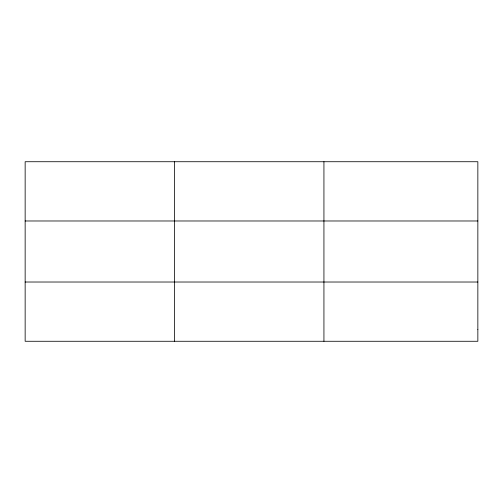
<?xml version="1.0" encoding="UTF-8"?>
<svg xmlns="http://www.w3.org/2000/svg" width="503" height="503" viewBox="0 0 503 503"><rect width="100%" height="100%" fill="white"/><g stroke="black" fill="none" stroke-linecap="round" stroke-linejoin="round"><path stroke-width="0.75" d="M174.541 341.273L174.541 161.727M323.932 341.273L323.932 161.727M25.15 220.98L477.85 220.98M25.15 282.02L477.85 282.02M477.85 329.421L477.85 341.273L25.15 341.273L25.15 161.727L477.85 161.727L477.85 329.421"/></g></svg>
